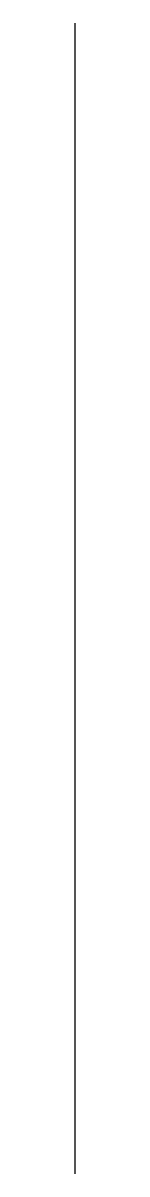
# Model space of a CAD drawing. Header units: millimetres. Extents: x 0 to 0, y 0 to 20.
import ezdxf

# ---------------------------------------------------------------- set-up
doc = ezdxf.new("R2010")
doc.units = ezdxf.units.MM
doc.layers.add('block2_line', color=5, linetype='Continuous', lineweight=25, true_color=0x0000ff)
doc.layers.add('blockref', color=7, linetype='Continuous', lineweight=25, true_color=0xffffff)

# ---------------------------------------------------------------- blocks, each defined once
blk = doc.blocks.new('block2')
at = {"layer": 'block2_line'}
blk.add_line((0, 0), (0, 20), dxfattribs=at)

msp = doc.modelspace()

# ---------------------------------------------------------------- block references
at = {"layer": 'blockref'}
msp.add_blockref('block2', (0, 0), dxfattribs=at)

doc.saveas('drawing.dxf')
